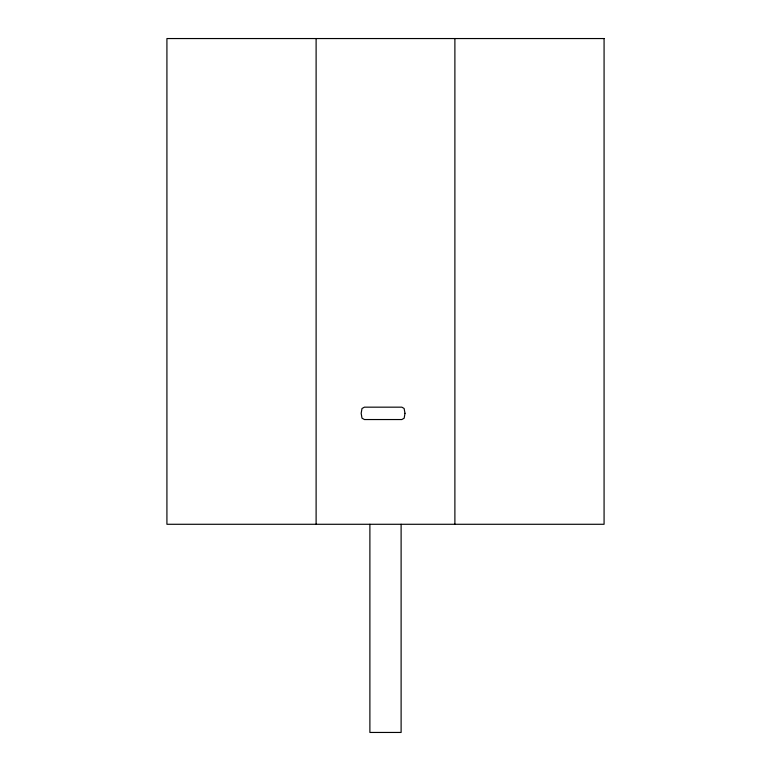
<?xml version="1.0" encoding="UTF-8"?>
<svg xmlns="http://www.w3.org/2000/svg" width="771" height="771" viewBox="0 0 771 771"><rect width="100%" height="100%" fill="white"/><g stroke="black" fill="none" stroke-linecap="round" stroke-linejoin="round"><path stroke-width="1.16" d="M454.89 38.55L454.89 524.28M401.113 524.28L401.113 732.45L369.887 732.45L369.887 524.28M316.11 38.55L316.11 524.28M404.987 413.314L404.177 418.19L401.845 419.54L364.404 419.54L361.985 418.142L361.175 413.314L361.985 408.524L364.404 407.165L401.845 407.165L404.129 408.476L404.987 413.314M604.078 38.55L166.921 38.55L166.921 524.28L604.078 524.28L604.078 38.55"/></g></svg>
